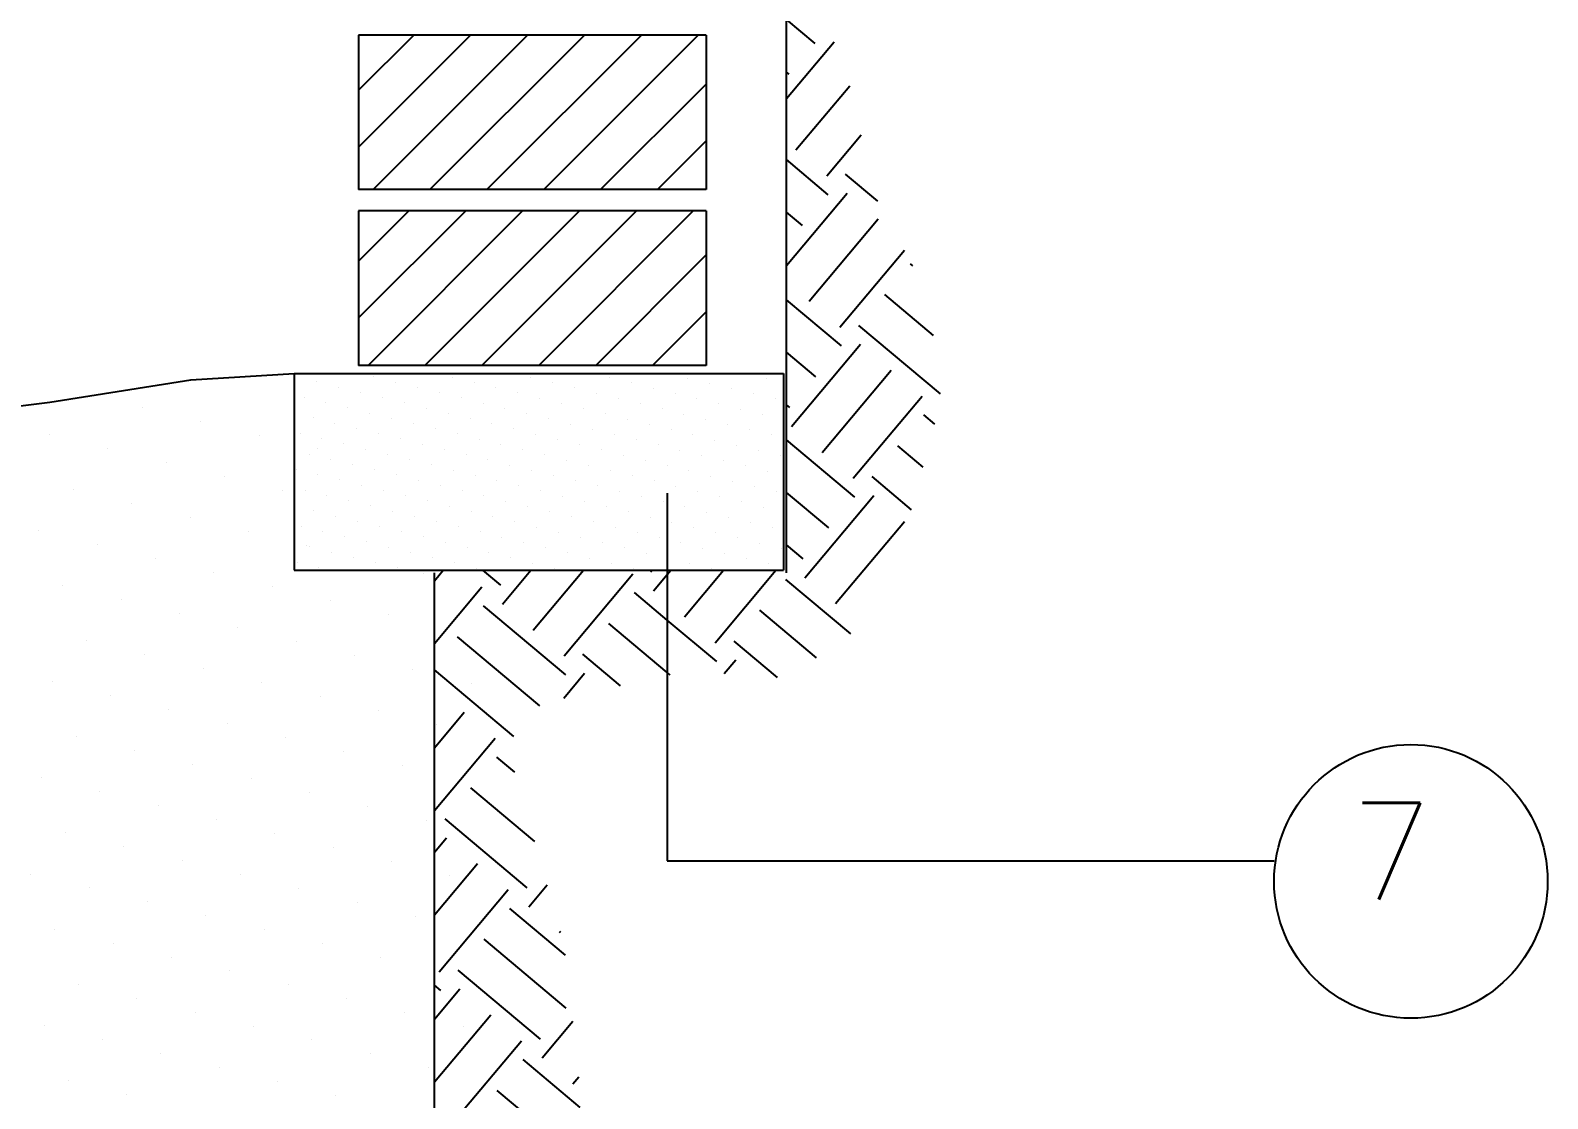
# Model space of a CAD drawing. Header units: millimetres. Extents: x 8199 to 54578, y -26210 to 18307.
# Drawn here: x 32485 to 33287, y -22888 to -22324 of the extents above; entities that cross this region are included whole.
import ezdxf

# ---------------------------------------------------------------- set-up
doc = ezdxf.new("R2010")
doc.units = ezdxf.units.MM
doc.header["$MEASUREMENT"] = 0
doc.layers.add('SEGURIDADYSALUD', color=7, linetype='Continuous')
doc.styles.add('R', font='simplex.shx')

# ---------------------------------------------------------------- blocks, each defined once
blk = doc.blocks.new('*X89')
at = {"color": 0}
for p, q in [((4.2388, 8.393), (4.3245, 8.4787)), ((4.2388, 8.3047), (4.4128, 8.4787)), ((4.2612, 8.2387), (4.5012, 8.4787)), ((4.3496, 8.2387), (4.5896, 8.4787)), ((4.438, 8.2387), (4.678, 8.4787)), ((4.5264, 8.2387), (4.7664, 8.4787)), ((4.6148, 8.2387), (4.7788, 8.4027)), ((4.7032, 8.2387), (4.7788, 8.3143)), ((4.2388, 8.1279), (4.3168, 8.2059)), ((4.2388, 8.0395), (4.4052, 8.2059)), ((4.2535, 7.9659), (4.4935, 8.2059)), ((4.3419, 7.9659), (4.5819, 8.2059)), ((4.4303, 7.9659), (4.6703, 8.2059)), ((4.5187, 7.9659), (4.7587, 8.2059)), ((4.6071, 7.9659), (4.7788, 8.1376)), ((4.6955, 7.9659), (4.7788, 8.0492))]:
    blk.add_line(p, q, dxfattribs=at)
blk = doc.blocks.new('*X94')
at = {"color": 0}
for p, q in [((4.1402, 7.9483), (4.1402, 7.9483)), ((4.2622, 7.9479), (4.2622, 7.9479)), ((4.3842, 7.9475), (4.3842, 7.9475)), ((4.5063, 7.947), (4.5063, 7.947)), ((4.6283, 7.9466), (4.6283, 7.9466)), ((4.7504, 7.9462), (4.7504, 7.9462)), ((4.8724, 7.9458), (4.8724, 7.9458)), ((4.1742, 7.9402), (4.1742, 7.9402)), ((4.2081, 7.9321), (4.2081, 7.9321)), ((4.2421, 7.9239), (4.2421, 7.9239)), ((4.2962, 7.9398), (4.2962, 7.9398)), ((4.3302, 7.9316), (4.3302, 7.9316)), ((4.3642, 7.9235), (4.3642, 7.9235)), ((4.4182, 7.9393), (4.4182, 7.9393)), ((4.4522, 7.9312), (4.4522, 7.9312)), ((4.4862, 7.9231), (4.4862, 7.9231)), ((4.5403, 7.9389), (4.5403, 7.9389)), ((4.5742, 7.9308), (4.5742, 7.9308)), ((4.6082, 7.9227), (4.6082, 7.9227)), ((4.6623, 7.9385), (4.6623, 7.9385)), ((4.6963, 7.9304), (4.6963, 7.9304)), ((4.7303, 7.9223), (4.7303, 7.9223)), ((4.7843, 7.9381), (4.7843, 7.9381)), ((4.8183, 7.93), (4.8183, 7.93)), ((4.8523, 7.9219), (4.8523, 7.9219)), ((4.1541, 7.9162), (4.1541, 7.9162)), ((4.1881, 7.9081), (4.1881, 7.9081)), ((4.222, 7.9), (4.222, 7.9)), ((4.2761, 7.9158), (4.2761, 7.9158)), ((4.3101, 7.9077), (4.3101, 7.9077)), ((4.3441, 7.8996), (4.3441, 7.8996)), ((4.3981, 7.9154), (4.3981, 7.9154)), ((4.4321, 7.9073), (4.4321, 7.9073)), ((4.4661, 7.8992), (4.4661, 7.8992)), ((4.5202, 7.915), (4.5202, 7.915)), ((4.5542, 7.9069), (4.5542, 7.9069)), ((4.5881, 7.8988), (4.5881, 7.8988)), ((4.6422, 7.9146), (4.6422, 7.9146)), ((4.6762, 7.9065), (4.6762, 7.9065)), ((4.7102, 7.8983), (4.7102, 7.8983)), ((4.7642, 7.9142), (4.7642, 7.9142)), ((4.7982, 7.906), (4.7982, 7.906)), ((4.8322, 7.8979), (4.8322, 7.8979)), ((4.8863, 7.9137), (4.8863, 7.9137)), ((4.168, 7.8842), (4.168, 7.8842)), ((4.202, 7.8761), (4.202, 7.8761)), ((4.256, 7.8919), (4.256, 7.8919)), ((4.29, 7.8838), (4.29, 7.8838)), ((4.324, 7.8756), (4.324, 7.8756)), ((4.3781, 7.8915), (4.3781, 7.8915)), ((4.412, 7.8833), (4.412, 7.8833)), ((4.446, 7.8752), (4.446, 7.8752)), ((4.5001, 7.8911), (4.5001, 7.8911)), ((4.5341, 7.8829), (4.5341, 7.8829)), ((4.5681, 7.8748), (4.5681, 7.8748)), ((4.6221, 7.8906), (4.6221, 7.8906)), ((4.6561, 7.8825), (4.6561, 7.8825)), ((4.6901, 7.8744), (4.6901, 7.8744)), ((4.7442, 7.8902), (4.7442, 7.8902)), ((4.7781, 7.8821), (4.7781, 7.8821)), ((4.8121, 7.874), (4.8121, 7.874)), ((4.8662, 7.8898), (4.8662, 7.8898)), ((4.1479, 7.8602), (4.1479, 7.8602)), ((4.1819, 7.8521), (4.1819, 7.8521)), ((4.2359, 7.8679), (4.2359, 7.8679)), ((4.2699, 7.8598), (4.2699, 7.8598)), ((4.3039, 7.8517), (4.3039, 7.8517)), ((4.358, 7.8675), (4.358, 7.8675)), ((4.392, 7.8594), (4.392, 7.8594)), ((4.4259, 7.8513), (4.4259, 7.8513)), ((4.48, 7.8671), (4.48, 7.8671)), ((4.514, 7.859), (4.514, 7.859)), ((4.548, 7.8509), (4.548, 7.8509)), ((4.602, 7.8667), (4.602, 7.8667)), ((4.636, 7.8586), (4.636, 7.8586)), ((4.67, 7.8505), (4.67, 7.8505)), ((4.7241, 7.8663), (4.7241, 7.8663)), ((4.7581, 7.8582), (4.7581, 7.8582)), ((4.792, 7.85), (4.792, 7.85)), ((4.8461, 7.8659), (4.8461, 7.8659)), ((4.8801, 7.8578), (4.8801, 7.8578)), ((4.1618, 7.8282), (4.1618, 7.8282)), ((4.2158, 7.844), (4.2158, 7.844)), ((4.2498, 7.8359), (4.2498, 7.8359)), ((4.2838, 7.8278), (4.2838, 7.8278)), ((4.3379, 7.8436), (4.3379, 7.8436)), ((4.3719, 7.8355), (4.3719, 7.8355)), ((4.4058, 7.8274), (4.4058, 7.8274)), ((4.4599, 7.8432), (4.4599, 7.8432)), ((4.4939, 7.8351), (4.4939, 7.8351)), ((4.5279, 7.8269), (4.5279, 7.8269)), ((4.582, 7.8428), (4.582, 7.8428)), ((4.6159, 7.8346), (4.6159, 7.8346)), ((4.6499, 7.8265), (4.6499, 7.8265)), ((4.704, 7.8423), (4.704, 7.8423)), ((4.738, 7.8342), (4.738, 7.8342)), ((4.772, 7.8261), (4.772, 7.8261)), ((4.826, 7.8419), (4.826, 7.8419)), ((4.86, 7.8338), (4.86, 7.8338)), ((4.894, 7.8257), (4.894, 7.8257)), ((4.1417, 7.8042), (4.1417, 7.8042)), ((4.1958, 7.8201), (4.1958, 7.8201)), ((4.2297, 7.8119), (4.2297, 7.8119)), ((4.2637, 7.8038), (4.2637, 7.8038)), ((4.3178, 7.8196), (4.3178, 7.8196)), ((4.3518, 7.8115), (4.3518, 7.8115)), ((4.3858, 7.8034), (4.3858, 7.8034)), ((4.4398, 7.8192), (4.4398, 7.8192)), ((4.4738, 7.8111), (4.4738, 7.8111)), ((4.5078, 7.803), (4.5078, 7.803)), ((4.5619, 7.8188), (4.5619, 7.8188)), ((4.5958, 7.8107), (4.5958, 7.8107)), ((4.6298, 7.8026), (4.6298, 7.8026)), ((4.6839, 7.8184), (4.6839, 7.8184)), ((4.7179, 7.8103), (4.7179, 7.8103)), ((4.7519, 7.8022), (4.7519, 7.8022)), ((4.8059, 7.818), (4.8059, 7.818)), ((4.8399, 7.8099), (4.8399, 7.8099)), ((4.8739, 7.8018), (4.8739, 7.8018)), ((4.1757, 7.7961), (4.1757, 7.7961)), ((4.2097, 7.788), (4.2097, 7.788)), ((4.2436, 7.7799), (4.2436, 7.7799)), ((4.2977, 7.7957), (4.2977, 7.7957)), ((4.3317, 7.7876), (4.3317, 7.7876)), ((4.3657, 7.7795), (4.3657, 7.7795)), ((4.4197, 7.7953), (4.4197, 7.7953)), ((4.4537, 7.7872), (4.4537, 7.7872)), ((4.4877, 7.7791), (4.4877, 7.7791)), ((4.5418, 7.7949), (4.5418, 7.7949)), ((4.5758, 7.7868), (4.5758, 7.7868)), ((4.6097, 7.7786), (4.6097, 7.7786)), ((4.6638, 7.7945), (4.6638, 7.7945)), ((4.6978, 7.7864), (4.6978, 7.7864)), ((4.7318, 7.7782), (4.7318, 7.7782)), ((4.7858, 7.7941), (4.7858, 7.7941)), ((4.8198, 7.7859), (4.8198, 7.7859)), ((4.8538, 7.7778), (4.8538, 7.7778)), ((4.1556, 7.7722), (4.1556, 7.7722)), ((4.1896, 7.7641), (4.1896, 7.7641)), ((4.2236, 7.756), (4.2236, 7.756)), ((4.2776, 7.7718), (4.2776, 7.7718)), ((4.3116, 7.7637), (4.3116, 7.7637)), ((4.3456, 7.7555), (4.3456, 7.7555)), ((4.3997, 7.7714), (4.3997, 7.7714)), ((4.4336, 7.7632), (4.4336, 7.7632)), ((4.4676, 7.7551), (4.4676, 7.7551)), ((4.5217, 7.7709), (4.5217, 7.7709)), ((4.5557, 7.7628), (4.5557, 7.7628)), ((4.5897, 7.7547), (4.5897, 7.7547)), ((4.6437, 7.7705), (4.6437, 7.7705)), ((4.6777, 7.7624), (4.6777, 7.7624)), ((4.7117, 7.7543), (4.7117, 7.7543)), ((4.7658, 7.7701), (4.7658, 7.7701)), ((4.7997, 7.762), (4.7997, 7.762)), ((4.8878, 7.7697), (4.8878, 7.7697)), ((4.1695, 7.7401), (4.1695, 7.7401)), ((4.2035, 7.732), (4.2035, 7.732)), ((4.2575, 7.7478), (4.2575, 7.7478)), ((4.2915, 7.7397), (4.2915, 7.7397)), ((4.3255, 7.7316), (4.3255, 7.7316)), ((4.3796, 7.7474), (4.3796, 7.7474)), ((4.4136, 7.7393), (4.4136, 7.7393)), ((4.4475, 7.7312), (4.4475, 7.7312)), ((4.5016, 7.747), (4.5016, 7.747)), ((4.5356, 7.7389), (4.5356, 7.7389)), ((4.5696, 7.7308), (4.5696, 7.7308)), ((4.6236, 7.7466), (4.6236, 7.7466)), ((4.6576, 7.7385), (4.6576, 7.7385)), ((4.7457, 7.7462), (4.7457, 7.7462)), ((4.7797, 7.7381), (4.7797, 7.7381)), ((4.8337, 7.7539), (4.8337, 7.7539)), ((4.8677, 7.7458), (4.8677, 7.7458)), ((4.1494, 7.7162), (4.1494, 7.7162)), ((4.1834, 7.7081), (4.1834, 7.7081)), ((4.2374, 7.7239), (4.2374, 7.7239)), ((4.2714, 7.7158), (4.2714, 7.7158)), ((4.3054, 7.7077), (4.3054, 7.7077)), ((4.3595, 7.7235), (4.3595, 7.7235)), ((4.3935, 7.7154), (4.3935, 7.7154)), ((4.4274, 7.7072), (4.4274, 7.7072)), ((4.4815, 7.7231), (4.4815, 7.7231)), ((4.5155, 7.7149), (4.5155, 7.7149)), ((4.6036, 7.7227), (4.6036, 7.7227)), ((4.6375, 7.7145), (4.6375, 7.7145)), ((4.6916, 7.7304), (4.6916, 7.7304)), ((4.7256, 7.7222), (4.7256, 7.7222)), ((4.7596, 7.7141), (4.7596, 7.7141)), ((4.8136, 7.7299), (4.8136, 7.7299)), ((4.8476, 7.7218), (4.8476, 7.7218)), ((4.8816, 7.7137), (4.8816, 7.7137)), ((4.1633, 7.6841), (4.1633, 7.6841)), ((4.2174, 7.7), (4.2174, 7.7)), ((4.2513, 7.6918), (4.2513, 7.6918)), ((4.2853, 7.6837), (4.2853, 7.6837)), ((4.3394, 7.6995), (4.3394, 7.6995)), ((4.3734, 7.6914), (4.3734, 7.6914)), ((4.4074, 7.6833), (4.4074, 7.6833)), ((4.4614, 7.6991), (4.4614, 7.6991)), ((4.4954, 7.691), (4.4954, 7.691)), ((4.5495, 7.7068), (4.5495, 7.7068)), ((4.5835, 7.6987), (4.5835, 7.6987)), ((4.6174, 7.6906), (4.6174, 7.6906)), ((4.6715, 7.7064), (4.6715, 7.7064)), ((4.7055, 7.6983), (4.7055, 7.6983)), ((4.7395, 7.6902), (4.7395, 7.6902)), ((4.7936, 7.706), (4.7936, 7.706)), ((4.8275, 7.6979), (4.8275, 7.6979)), ((4.8615, 7.6898), (4.8615, 7.6898)), ((4.1432, 7.6602), (4.1432, 7.6602)), ((4.1973, 7.676), (4.1973, 7.676)), ((4.2313, 7.6679), (4.2313, 7.6679)), ((4.2652, 7.6598), (4.2652, 7.6598)), ((4.3193, 7.6756), (4.3193, 7.6756)), ((4.3533, 7.6675), (4.3533, 7.6675)), ((4.4413, 7.6752), (4.4413, 7.6752)), ((4.4753, 7.6671), (4.4753, 7.6671)), ((4.5294, 7.6829), (4.5294, 7.6829)), ((4.5634, 7.6748), (4.5634, 7.6748)), ((4.5974, 7.6667), (4.5974, 7.6667)), ((4.6514, 7.6825), (4.6514, 7.6825)), ((4.6854, 7.6744), (4.6854, 7.6744)), ((4.7194, 7.6662), (4.7194, 7.6662)), ((4.7735, 7.6821), (4.7735, 7.6821)), ((4.8074, 7.6739), (4.8074, 7.6739)), ((4.8414, 7.6658), (4.8414, 7.6658)), ((4.8955, 7.6816), (4.8955, 7.6816)), ((4.1772, 7.6521), (4.1772, 7.6521)), ((4.2992, 7.6517), (4.2992, 7.6517)), ((4.3873, 7.6594), (4.3873, 7.6594)), ((4.4213, 7.6512), (4.4213, 7.6512)), ((4.5093, 7.659), (4.5093, 7.659)), ((4.5433, 7.6508), (4.5433, 7.6508)), ((4.6313, 7.6585), (4.6313, 7.6585)), ((4.6653, 7.6504), (4.6653, 7.6504)), ((4.7534, 7.6581), (4.7534, 7.6581)), ((4.7874, 7.65), (4.7874, 7.65)), ((4.8754, 7.6577), (4.8754, 7.6577))]:
    blk.add_line(p, q, dxfattribs=at)
blk = doc.blocks.new('*X95')
at = {"color": 0}
for p, q in [((48.7891, 10.2575), (48.7226, 10.3133)), ((48.7226, 10.1296), (48.8332, 10.2614)), ((48.7289, 10.1857), (48.7226, 10.1909)), ((48.7443, 10.0096), (48.8697, 10.159)), ((48.8161, 9.9493), (48.8963, 10.0449)), ((48.8199, 9.9053), (48.7226, 9.9869)), ((48.935, 9.8904), (48.8601, 9.9532)), ((48.7226, 9.7407), (48.864, 9.9091)), ((48.7597, 9.8335), (48.7226, 9.8646)), ((48.7751, 9.6574), (48.9358, 9.8489)), ((48.8469, 9.5971), (48.9972, 9.7762)), ((49.0171, 9.7399), (49.0115, 9.7446)), ((48.8508, 9.5531), (48.7226, 9.6606)), ((49.065, 9.5773), (48.9512, 9.6728)), ((49.0813, 9.4412), (48.8909, 9.601)), ((48.7341, 9.3654), (48.8948, 9.5569)), ((48.7905, 9.4813), (48.7226, 9.5382)), ((48.8059, 9.3052), (48.9666, 9.4967)), ((48.7302, 9.4095), (48.7226, 9.4158)), ((48.8777, 9.2449), (49.0384, 9.4364)), ((49.0684, 9.3705), (49.0423, 9.3924)), ((48.8816, 9.2009), (48.7226, 9.3342)), ((49.041, 9.271), (48.982, 9.3206)), ((49.0137, 9.1716), (48.9217, 9.2488)), ((48.8213, 9.1291), (48.7226, 9.2119)), ((48.7649, 9.0132), (48.9256, 9.2047)), ((48.8367, 8.953), (48.9974, 9.1445)), ((48.7611, 9.0572), (48.7226, 9.0895)), ((47.902, 9.0058), (47.9229, 9.0308)), ((48.0566, 8.9956), (48.0148, 9.0308)), ((48.0605, 8.9516), (48.1269, 9.0308)), ((48.1323, 8.8913), (48.2493, 9.0308)), ((48.2041, 8.8311), (48.3648, 9.0226)), ((48.4088, 9.0264), (48.4037, 9.0308)), ((48.4127, 8.9824), (48.4448, 9.0206)), ((48.4448, 9.0206), (48.4533, 9.0308)), ((48.4845, 8.9221), (48.5757, 9.0308)), ((48.5563, 8.8619), (48.698, 9.0308)), ((47.902, 8.86), (48.0126, 8.9918)), ((48.872, 8.8826), (48.7209, 9.0094)), ((48.208, 8.787), (48.0165, 8.9477)), ((48.4448, 8.9147), (48.3687, 8.9786)), ((48.5602, 8.8179), (48.4448, 8.9147)), ((48.7927, 8.8267), (48.6606, 8.9375)), ((48.1477, 8.7152), (47.9562, 8.8759)), ((48.4448, 8.7923), (48.3084, 8.9067)), ((48.7013, 8.781), (48.6004, 8.8657)), ((48.3355, 8.7616), (48.2481, 8.8349)), ((48.5776, 8.79), (48.6042, 8.8217)), ((48.0875, 8.6434), (47.902, 8.799)), ((48.2035, 8.7331), (48.252, 8.7909)), ((48.4515, 8.7867), (48.4448, 8.7923)), ((47.902, 8.6169), (47.9716, 8.6998)), ((47.902, 8.4711), (48.0434, 8.6396)), ((48.0892, 8.5603), (48.0473, 8.5955)), ((48.136, 8.3987), (47.987, 8.5237)), ((48.1183, 8.2912), (47.9268, 8.4519)), ((47.902, 8.3738), (47.9306, 8.4079)), ((47.902, 8.228), (48.0024, 8.3476)), ((47.9135, 8.0958), (48.0742, 8.2873)), ((48.1221, 8.2472), (48.165, 8.2983)), ((48.2079, 8.1344), (48.0781, 8.2433)), ((48.2093, 8.0108), (48.0178, 8.1715)), ((48.1939, 8.1869), (48.1964, 8.1899)), ((48.1491, 7.939), (47.9576, 8.0997)), ((47.9174, 8.0518), (47.902, 8.0647)), ((47.902, 7.9849), (47.9614, 8.0557)), ((47.902, 7.839), (48.0332, 7.9954)), ((48.1529, 7.895), (48.2246, 7.9803)), ((47.9444, 7.7436), (48.1051, 7.9351)), ((48.2419, 7.7796), (48.1089, 7.8911)), ((48.2247, 7.8347), (48.2385, 7.8511)), ((48.2402, 7.6586), (48.0486, 7.8193))]:
    blk.add_line(p, q, dxfattribs=at)
blk = doc.blocks.new('*X97')
at = {"color": 0}
for p, q in [((47.574, 9.4414), (47.574, 9.4414)), ((47.2218, 9.4106), (47.2218, 9.4106)), ((47.3577, 9.3781), (47.3577, 9.3781)), ((47.0055, 9.3473), (47.0055, 9.3473)), ((47.4937, 9.3456), (47.4937, 9.3456)), ((47.1414, 9.3148), (47.1414, 9.3148)), ((47.6296, 9.3132), (47.6296, 9.3132)), ((47.2774, 9.2823), (47.2774, 9.2823)), ((47.4133, 9.2499), (47.4133, 9.2499)), ((47.0611, 9.2191), (47.0611, 9.2191)), ((47.5492, 9.2174), (47.5492, 9.2174)), ((47.197, 9.1866), (47.197, 9.1866)), ((46.9808, 9.1233), (46.9808, 9.1233)), ((47.333, 9.1541), (47.333, 9.1541)), ((47.4689, 9.1216), (47.4689, 9.1216)), ((47.1167, 9.0908), (47.1167, 9.0908)), ((47.6048, 9.0892), (47.6048, 9.0892)), ((47.2526, 9.0584), (47.2526, 9.0584)), ((47.3885, 9.0259), (47.3885, 9.0259)), ((47.8767, 9.0242), (47.8767, 9.0242)), ((47.0363, 8.9951), (47.0363, 8.9951)), ((47.5245, 8.9934), (47.5245, 8.9934)), ((47.1723, 8.9626), (47.1723, 8.9626)), ((47.6604, 8.9609), (47.6604, 8.9609)), ((47.3082, 8.9301), (47.3082, 8.9301)), ((47.7963, 8.9285), (47.7963, 8.9285)), ((47.4441, 8.8977), (47.4441, 8.8977)), ((47.9323, 8.896), (47.9323, 8.896)), ((47.0919, 8.8668), (47.0919, 8.8668)), ((47.5801, 8.8652), (47.5801, 8.8652)), ((47.2278, 8.8344), (47.2278, 8.8344)), ((47.716, 8.8327), (47.716, 8.8327)), ((47.0116, 8.7711), (47.0116, 8.7711)), ((47.3638, 8.8019), (47.3638, 8.8019)), ((47.4997, 8.7694), (47.4997, 8.7694)), ((47.8519, 8.8003), (47.8519, 8.8003)), ((47.9878, 8.7678), (47.9878, 8.7678)), ((47.1475, 8.7386), (47.1475, 8.7386)), ((47.6356, 8.737), (47.6356, 8.737)), ((47.2834, 8.7062), (47.2834, 8.7062)), ((47.7716, 8.7045), (47.7716, 8.7045)), ((47.4194, 8.6737), (47.4194, 8.6737)), ((47.9075, 8.672), (47.9075, 8.672)), ((47.0671, 8.6429), (47.0671, 8.6429)), ((47.5553, 8.6412), (47.5553, 8.6412)), ((47.2031, 8.6104), (47.2031, 8.6104)), ((47.6912, 8.6087), (47.6912, 8.6087)), ((47.339, 8.5779), (47.339, 8.5779)), ((47.8271, 8.5763), (47.8271, 8.5763)), ((46.9868, 8.5471), (46.9868, 8.5471)), ((47.4749, 8.5455), (47.4749, 8.5455)), ((47.9631, 8.5438), (47.9631, 8.5438)), ((47.1227, 8.5146), (47.1227, 8.5146)), ((47.6109, 8.513), (47.6109, 8.513)), ((47.2587, 8.4822), (47.2587, 8.4822)), ((47.3946, 8.4497), (47.3946, 8.4497)), ((47.7468, 8.4805), (47.7468, 8.4805)), ((47.0424, 8.4189), (47.0424, 8.4189)), ((47.5305, 8.4172), (47.5305, 8.4172)), ((47.8827, 8.448), (47.8827, 8.448)), ((47.1783, 8.3864), (47.1783, 8.3864)), ((47.6664, 8.3848), (47.6664, 8.3848)), ((47.3142, 8.3539), (47.3142, 8.3539)), ((47.8024, 8.3523), (47.8024, 8.3523)), ((46.962, 8.3231), (46.962, 8.3231)), ((47.4502, 8.3215), (47.4502, 8.3215)), ((47.9383, 8.3198), (47.9383, 8.3198)), ((47.098, 8.2907), (47.098, 8.2907)), ((47.5861, 8.289), (47.5861, 8.289)), ((47.2339, 8.2582), (47.2339, 8.2582)), ((47.722, 8.2565), (47.722, 8.2565)), ((47.3698, 8.2257), (47.3698, 8.2257)), ((47.858, 8.2241), (47.858, 8.2241)), ((47.0176, 8.1949), (47.0176, 8.1949)), ((47.5058, 8.1932), (47.5058, 8.1932)), ((47.1535, 8.1624), (47.1535, 8.1624)), ((47.6417, 8.1608), (47.6417, 8.1608)), ((47.2895, 8.13), (47.2895, 8.13)), ((47.4254, 8.0975), (47.4254, 8.0975)), ((47.7776, 8.1283), (47.7776, 8.1283)), ((47.9135, 8.0958), (47.9135, 8.0958)), ((47.0732, 8.0667), (47.0732, 8.0667)), ((47.5613, 8.065), (47.5613, 8.065)), ((47.2091, 8.0342), (47.2091, 8.0342)), ((47.6973, 8.0325), (47.6973, 8.0325)), ((47.3451, 8.0017), (47.3451, 8.0017)), ((47.8332, 8.0001), (47.8332, 8.0001)), ((46.9928, 7.9709), (46.9928, 7.9709)), ((47.481, 7.9693), (47.481, 7.9693)), ((47.9691, 7.9676), (47.9691, 7.9676)), ((47.1288, 7.9385), (47.1288, 7.9385)), ((47.6169, 7.9368), (47.6169, 7.9368)), ((47.2647, 7.906), (47.2647, 7.906)), ((47.7528, 7.9043), (47.7528, 7.9043)), ((47.4006, 7.8735), (47.4006, 7.8735)), ((47.8888, 7.8719), (47.8888, 7.8719)), ((47.0484, 7.8427), (47.0484, 7.8427)), ((47.5366, 7.841), (47.5366, 7.841)), ((47.1844, 7.8102), (47.1844, 7.8102)), ((47.6725, 7.8086), (47.6725, 7.8086))]:
    blk.add_line(p, q, dxfattribs=at)

msp = doc.modelspace()

# ---------------------------------------------------------------- linework, layer by layer
at = {"layer": 'SEGURIDADYSALUD', "color": 7}
for p, q in [((32884.40437, -22610.35362), (32884.40437, -21919.00403)), ((32658.21962, -22326.21151), (32658.21962, -22407.86589)), ((32841.94198, -22326.21151), (32658.21962, -22326.21151)), ((32841.94198, -22326.21151), (32841.94198, -22407.86589)), ((32841.94198, -22407.86589), (32658.21962, -22407.86589)), ((32658.21962, -22419.04113), (32658.21962, -22500.69551)), ((32841.94198, -22419.04113), (32658.21962, -22419.04113)), ((32841.94198, -22419.04113), (32841.94198, -22500.69551)), ((32624.19696, -22505.06622), (32882.76917, -22505.06622)), ((32624.19696, -22505.06622), (32624.19696, -22608.89267)), ((32841.94198, -22500.69551), (32658.21962, -22500.69551)), ((32882.76917, -22505.06622), (32882.76917, -22608.89267)), ((32821.37335, -22568.15286), (32821.37335, -22762.37662)), ((32624.19696, -22608.89267), (32882.76917, -22608.89267)), ((32698.27648, -23895.26906), (32698.27648, -22610.35362)), ((32821.37335, -22762.37662), (33142.11149, -22762.37662))]:
    msp.add_line(p, q, dxfattribs=at)
msp.add_lwpolyline([(32407.67972, -22522.99608), (32412.77541, -22524.01471), (32463.74243, -22524.01471), (32495.10674, -22520.09615), (32569.59698, -22508.34047), (32624.19696, -22505.06622)], dxfattribs=at)
msp.add_circle((33214.33758, -22773.25583), 72.27589, dxfattribs=at)

# ---------------------------------------------------------------- block references
for name, p, xscale, yscale, zscale in [('*X95', (21833.24442, -24657.22779), 226.817730256366, 226.817730256366, 226.817730256366), ('*X89', (31216.06867, -25210.89157), 340.2265953845175, 340.2265953845175, 340.2265953845175), ('*X94', (31216.06867, -25210.89157), 340.2265953845175, 340.2265953845175, 340.2265953845175), ('*X97', (21833.24442, -24657.22779), 226.817730256366, 226.817730256366, 226.817730256366)]:
    msp.add_blockref(name, p, dxfattribs=dict(at, xscale=xscale, yscale=yscale, zscale=zscale))

# ---------------------------------------------------------------- texts
at = {"layer": 'SEGURIDADYSALUD', "color": 7, "style": 'R'}
msp.add_text('7', height=51.03399, dxfattribs=at).set_placement((33182.11636, -22782.88341))

doc.saveas('drawing.dxf')
